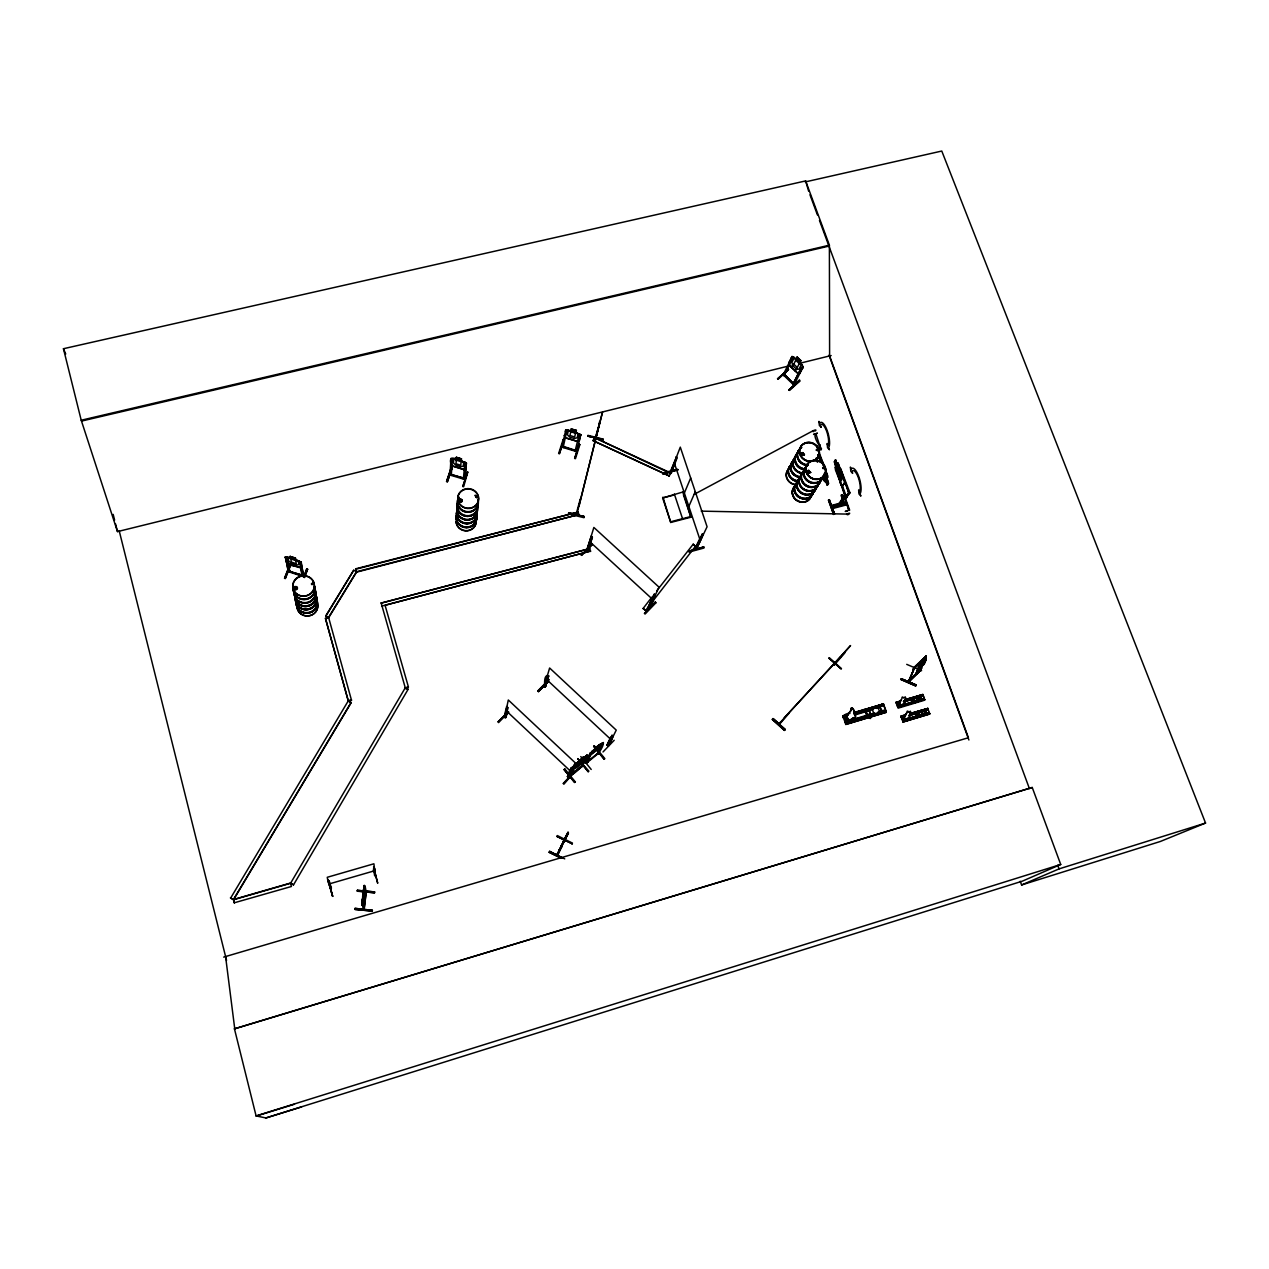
<?xml version="1.0" encoding="UTF-8"?>
<svg xmlns="http://www.w3.org/2000/svg" width="1269" height="1269" viewBox="0 0 1269 1269"><rect width="100%" height="100%" fill="white"/><g stroke="black" fill="none" stroke-linecap="round" stroke-linejoin="round"><path stroke-width="1.5" d="M331.447 888.094L330.638 888.173M597.588 753.167C596.652 757.117 606.312 742.016 601.903 744.221L597.429 753.58M599.095 752.866L586.389 763.177L587.864 761.686M898.309 704.803L897.738 704.057L898.722 704.374M904.178 717.588L903.702 718.191M587.579 762.209L591.465 752.485L586.437 763.034M903.956 717.715L902.624 718.54L904.21 718.286M582.059 766.555L585.564 756.99C590.846 755.912 577.776 770.172 583.28 765.27M570.035 775.153L571.193 774.233M576.491 513.057L576.983 514.405L576.649 512.771M688.781 551.365L703.835 547.034L690.669 550.936M364.362 891.742L364.076 886.999L362.871 905.051L364.568 891.647M919.073 714.479L918.661 713.368M363.156 895.105L363.584 890.79L362.426 904.892M363.426 896.136L363.584 896.311M364.457 890.283L364.552 887.618M911.792 700.361L912.617 699.156M914.108 700.615L913.696 699.489M364.647 890.299L364.758 887.634M648.491 606.931L649.554 607.899L648.491 606.931C655.216 587.595 658.627 592.924 649.379 607.851L659.008 587.15L593.86 527.444L586.833 550.46L588.007 551.317M648.681 606.55L650.029 607.423M362.966 893.598L363.029 893.788M363.235 894.708C365.218 885.001 361.633 912.617 363.061 897.706C361.443 899.388 363.14 909.952 362.157 904.147M608.628 745.157L606.883 745.046L608.263 746.204L616.242 730.119L549.62 668.002L544.417 685.783L545.496 686.783L548.716 675.901C542.101 673.141 545.813 691.922 544.496 685.768M925.973 657.168L925.926 655.978L925.275 658.325L925.751 657.025L913.172 669.096M847.422 717.857L847.518 718.825L846.693 718.032M587.373 549.239L588.546 550.365L586.849 549.636M568.845 777.453L567.624 776.311M544.449 685.641L545.543 686.212M372.388 910.27L372.293 911.094L354.987 909.429L355.082 908.35L372.388 910.349L355.066 908.398M447.418 481.776L452.224 467.531L447.418 481.776L446.561 481.522L451.383 467.246L452.224 467.531M545.622 686.386L544.02 685.672M363.965 895.026L363.933 890.108L363.553 892.726L363.426 891.742M450.035 474.59L450.987 458.379L456.364 459.378M451.32 474.749L449.94 473.845M822.613 467.769C825.516 465.707 823.153 470.973 822.804 467.547M839.888 505.474L845.836 496.893M844.186 495.893L838.079 504.872C840.919 509.979 851.134 481.649 838.841 506.077M451.605 474.923L450.162 473.86M504.221 717.334C508.821 693.493 507.505 716.16 505.776 717.334C504.094 715.875 504.951 716.065 505.903 717.461C502.921 715.922 504.745 718.571 505.681 717.461M504.19 716.842L505.871 717.239M816.221 450.083L817.902 449.876M817.379 450.892L816.966 449.575M802.5 452.843L802.976 454.54M803.721 453.842L802.754 455.317M807.243 471.418L807.147 472.227M807.655 471.846L807.75 471.386M809.225 471.211C810.526 474.273 805.561 471.497 808.639 470.625M363.378 892.71L363.172 891.536M801.31 453.905L802.294 452.684M816.808 445.927L816.966 447.798M456.491 457.427L456.317 459.537L453.683 459.394L453.461 463.011L455.92 465.326L460.695 466.802L463.375 466.056L463.661 462.471L461.123 461.028L461.504 458.902L456.332 457.316L456.19 459.267M792.966 384.348L793.093 383.476M794.013 385.253L794.711 384.237L793.585 383.254M792.142 356.557L783.179 374.863L784.67 375.45L784.052 373.863L794.362 384.713L793.22 383.793M898.42 704.565L899.277 703.597M362.76 898.103C360.475 921.817 365.694 873.675 363.41 891.219L363.267 890.441M899.388 703.74L899.547 704.327M467.753 472.258L463.613 486.757L462.899 486.249M450.035 475.066L464.914 479.555L466.278 463.106C461.726 461.519 447.862 452.557 450.844 463.597L452.272 465.913L464.01 469.53L465.866 468.213M461.186 460.869L466.453 463.122L464.851 479.603M362.95 898.135L362.664 901.276L363.806 888.586L362.918 898.293L363.235 891.71M576.031 514.564L580.298 498.939M362.744 896.644L362.934 902.656L363.362 900.371M354.987 909.397L372.293 911.047M374.625 891.933L357.35 890.33L374.625 891.917L374.514 892.884L357.271 890.965M475.209 495.132A10.549 9.882 7.2 0 1 476.906 497.178L476.287 495.814M477.43 496.861L477.128 496.02L476.351 496.782M832.385 508.599L846.883 504.776M362.236 900.578L364.187 885.492L364.726 887.824M362.49 900.578L363.457 891.488L363.045 898.325M363.331 908.89C366.313 909.175 359.904 891.933 364.124 909.08L366.154 891.853M364.489 885.889L365.916 893.773M362.807 903.655L364.663 890.172L362.617 904.908M364.155 909.286L366.218 892.313L365.091 885.952M357.366 890.267L357.255 891.219L374.529 892.726M461.805 500.462L461.139 499.843M848.469 492.023C850.341 495.402 848.342 490.627 849.12 491.928M374.45 874.88C376.052 875.182 372.467 872.39 373.657 868.266L374.593 868.63L375.402 875.087M846.804 503.777L832.083 507.854L846.693 504.19M330.352 887.808C331.843 888.966 328.005 884.62 327.259 877.291L373.895 863.792L375.259 874.753M331.288 887.888L330.575 888.173M845.788 718.27C845.535 719.999 848.073 717.873 845.122 718.777M846.36 718.127L846.217 719.222M845.091 718.619L845.788 718.857M920.771 670.159L908.366 681.85L914.648 667.494L913.045 669.096M908.826 681.31L909.302 680.025M311.524 583.613L311.873 584.644L313.094 584.216M312 583.994L312.602 584.248M296.28 588.99L296.581 587.182M696.173 548.827C694.175 545.908 697.062 550.048 696.284 547.129M364.013 888.681L364.076 886.999M364.393 885.508L363.426 891.012M898.262 704.723L898.944 704.311M906.034 700.377L905.416 697.617M902.814 718.698L903.068 717.873M498.558 722.632L508.758 712.036L497.892 722.013L508.108 711.639M559.423 453.445L564.007 439.439L559.47 453.763L558.63 453.509L563.166 439.486M565.752 430.08L561.897 447.243C561.897 443.151 564.388 449.686 563.309 446.212M504.872 716.382L508.298 699.98L575.206 762.78L568.718 777.77L568.036 775.756M505.697 717.699L507.981 707.483M576.205 430.445L575.682 432.602L578.061 434.046L577.189 437.742L574.302 438.535L569.591 437.091L567.417 434.728L568.242 431.016L570.939 431.127L571.431 428.97M847.184 718.92L847.311 717.683M603.124 439.74L587.817 435.965M576.38 430.429L571.224 429.017L576.38 430.429L575.92 432.428M575.063 451.145L578.981 435.426L580.536 435.362L579.14 434.934M584.248 516.578L568.702 512.787L584.248 516.578L583.962 517.689L568.433 513.897L568.702 512.787M603.076 439.915L603.267 439.137L587.975 435.346L587.785 436.139L603.187 439.518L587.785 436.139M579.854 444.642L575.46 458.696L574.683 458.109M575.698 450.114L576.745 451.653M579.346 440.089L580.615 434.839M576.872 450.558L576.523 451.653L580.837 434.696L575.729 432.443M595.32 437.393L595.32 439.677L599.856 422.26L594.796 439.55M576.887 514.516L577.189 512.914M595.288 437.535L595.462 439.106M599.317 422.117L599.555 423.56M579.013 506.172L598.191 428.605M835.145 664.084L834.954 663.195L834.066 665.257L844.821 652.964M557.63 853.339L557.44 855.195L564.895 840.015M562.833 842.568L563.547 841.03L562.786 842.664M563.801 841.141L563.626 841.268M564.245 841.712L564.753 840.284M567.751 776.089L569.099 776.676M593.02 440.629L669.255 475.938L593.02 440.629L594.4 437.583L670.651 472.909L669.255 475.938M594.4 437.583L670.667 473.543L670.968 471.465M595.716 438.297L602.505 412.171L576.665 515.04L576.951 514.246M577.141 513.771L576.618 512.93M577.998 512.121L355.653 568.813L356.526 572.16L328.639 617.749L325.483 618.574L348.325 701.17L351.18 702.709L233.575 899.721L234.4 902.973L233.448 899.531L351.132 702.391L348.293 700.837L325.419 618.193L328.576 617.368L356.494 571.748L579.013 514.5L356.526 572.16L355.653 568.813M820.202 445.657C820.234 448.068 812.303 435.14 815.872 433.776L821.027 449.67L819.33 446.26L820.25 445.26L819.33 446.26M537.834 691.018L549.096 679.518L537.802 691.018L538.468 691.637L548.494 681.136M921.595 670.682L906.716 664.353M362.696 906.32L362.886 904.892M588.261 550.825L592.369 537.104L591.291 536.121L586.706 550.127L592.29 544.496L591.64 543.909L581.472 555.061M544.036 685.894L545.115 687.179L548.716 675.901M784.639 375.529L784.813 374.593M587.848 550.667L592.369 537.104M589.609 548.62L381.112 603.108L587.69 549.128M581.376 555.251L592.29 544.496M385.776 605.059L590.64 551.063L381.953 606.059M916.757 713.939L917.582 713.019M918.978 714.764L918.867 713.606M580.837 434.696L567.306 429.937L570.987 430.984M579.505 440.153L577.221 441.469L579.394 439.946M574.619 458.426L579.108 444.102L579.87 444.673M574.762 458.426L579.251 444.436M563.309 447.513L563.579 446.466L575.317 450.257M565.53 430.159L567.417 429.874M564.419 435.33L565.498 437.916L577.363 441.406L565.562 437.773L564.419 435.33L565.641 437.9M576.586 451.605L561.644 447.085L562.246 445.974M557.678 855.116L558.376 853.64M845.154 496.972L845.63 496.322M464.692 461.884L466.453 463.122M465.977 468.435L463.946 469.689L452.145 465.945M463.693 478.778L463.645 477.985L465.279 478.572M462.773 486.503L467.563 471.925M467.674 471.989L462.884 486.455M451.447 467.246L446.577 481.49M456.332 457.316L461.504 458.902M451.653 474.368L451.288 475.367L452.24 459.965L451.003 459.013M450.622 463.708L452.208 466.072M363.568 907.7L365.456 891.837M845.313 495.433L845.725 498.368L849.976 492.864L848.834 491.563M842.378 498.828L842.917 498.527M808.718 473.321L810.066 472.131M801.009 453.144L801.58 455.159L803.705 454.191M801.516 453.255L801.818 454.714L803.34 454.223M803.103 454.365L803.261 453.477M803.261 454.35L803.388 453.445M926.291 658.912L924.498 663.687C920.263 669.096 929.971 654.661 924.546 660.435L924.958 658.516L920.199 664.544L918.804 670.238L924.34 663.497M677.805 469.958L662.957 473.845L677.916 469.641M908.414 681.691L914.648 667.494M914.172 668.033L908.969 682.056L920.913 669.889L909.413 680.628M920.057 662.481L916.059 673.617L922.04 659.674M921.865 668.144L920.596 670.095L925.878 656.993M924.99 660.53L923.911 663.386L925.466 660.07M915.695 685.958L916.234 684.943L901.228 678.741L916.17 685.07L901.228 678.741L900.927 679.534L915.71 685.942L900.99 679.438M670.381 471.56C673.078 474.511 667.938 470.625 671.333 473.02M670.08 472.306L676.583 456.729L677.043 458.046L671.19 473.416M670.413 473.289L676.52 458.188L676.06 456.872M670.873 473.004L670.143 472.274M303.624 577.221L306.812 568.75L303.83 577.268M304.401 577.458L307.606 569.242L304.481 577.522M662.64 497.971L683.087 491.944L690.907 517.213L670.746 522.463L662.64 497.971L673.601 495.132M291.204 563.801L285.382 578.585L284.526 578.299L290.331 563.499M289.681 571.478L288.38 570.384M290.046 571.018C289.633 573.556 290.823 569.543 288.523 570.463M295.471 558.106L290.109 556.504L295.471 558.106L295.725 559.978L298.31 561.421L298.913 564.578L296.549 565.054L291.68 563.436L288.793 561.215L288.126 558.027L290.649 558.344L290.189 556.345M295.629 559.819C309.049 564.388 276.642 553.585 290.712 558.17M299.135 560.977L301.102 562.341L299.072 561.152M286.286 561.644L288.301 563.69C289.808 566.815 305.306 566.688 300.467 567.925L288.237 563.848L286.286 561.644L285.319 557.091L286.937 556.869M288.237 563.848L289.935 572.018L288.206 571.526L285.573 556.996M290.522 558.059L290.109 556.504M284.589 578.283L290.395 563.499M285.224 578.299L291.109 563.515M808.623 191.096L805.641 180.912L63.45 348.721L81.216 420.229L117.462 531.521L119.27 531.077L226.548 960.395M564.8 768.951L575.333 781.926M564.816 768.919L564.102 769.617L574.619 782.497L575.396 781.767M682.738 492.784L683.087 491.944M670.746 522.463L662.957 497.131M684.356 493.022L690.685 477.985M477.35 497.067L476.954 495.909M574.683 771.679L563.928 784.163L563.246 783.528L574.667 771.441L575.238 772.234M563.404 783.449L574.635 771.425M459.679 499.923L459.79 501.128M459.695 500.906L459.79 499.986M567.354 776.501L567.909 776.073M567.544 776.802C571.573 762.146 575.587 767.158 568.512 777.659M567.877 776.216L571.669 767.333M573.842 768.491L572.605 768.522L573.826 765.461L572.509 768.427L573.731 768.602C583.074 767.65 594.066 739.732 581.916 766.65M570.574 775.549L575.063 765.302L574.238 766.698M571.97 772.44L575.063 765.302M643.097 608.501L645.62 610.373L643.097 608.501L651.79 597.207M582.059 766.317C563.864 783.576 573.001 769.902 579.045 760.48M688.845 506.426L695.285 491.658M579.156 760.623L578.521 761.844L583.248 757.117L582.741 758.275M579.679 760.099L582.281 758.037M655.883 602.838L645.16 613.974L644.493 613.371L655.343 602.014L655.883 602.87M648.554 606.376L654.392 594.035M582.408 758.799L577.443 764.112L578.315 761.955L575.507 763.827M583.09 757.276L582.582 758.418L584.565 757.101L583.613 759.227L575.301 765.81M582.693 758.561L583.248 757.117M312.618 583.01L311.444 584.105M585.342 758.434L586.722 755.388M592.179 751.169L588.895 755.737L590.085 755.737M589.006 755.88L590.45 752.549M602.014 743.269L603.378 742.666L598.571 752.676L586.072 762.59L590.561 752.691M593.829 746.235L604.139 759.179L593.654 746.41L594.352 745.839M591.465 752.485L587.499 761.241M599.111 745.775L599.714 744.284L594.939 748.996L595.621 747.742M593.733 751.296L594.78 749.17M594.939 748.996L595.494 747.6M223.677 957.112L968.406 737.733L829.609 355.923L829.387 245.171L805.641 180.912M596.129 747.235L598.73 745.204M693.207 544.179L695.491 546.431L693.207 544.179L656.66 590.957M598.809 746.013L593.765 751.343M564.737 858.875L549.588 851.325L562.913 858.336M556.932 836.414L572.145 843.742L556.932 836.414L557.345 835.573L572.446 843.108L572.049 843.901M588.197 771.711L577.792 758.656L588.197 771.711L588.895 771.14L577.807 758.751M696.126 548.684L695.935 549.318C704.644 534.312 705.405 525.62 695.333 548.049L696.411 549.033L707.087 526.762L680.295 447.132L670.698 471.973L671.158 473.099M702.503 534.027L696.395 547.336M601.617 745.791L603.235 742.492L597.794 754.024L599.19 752.898M559.962 848.85L559.312 849.77L559.883 849.009M563.785 840.697L568.147 832.274L563.547 841.03M696.744 548.351L696.507 548.827M787.938 369.2L778.151 378.892M783.354 374.069L783.179 375.005M789.144 362.236L792.03 356.415L796.186 359.365M549.128 852.276L560.946 858.066L549.112 852.292L549.588 851.325M784.099 375.751L792.411 358.762L791.396 357.795L792.776 358.429M561.866 844.551L560.993 846.36L561.834 844.678M778.008 379.257L788.477 369.787L787.859 369.2M567.973 832.178L567.354 833.463M603.013 751.962L614.196 740.271M688.845 551.032L703.819 546.939L703.946 548.034L688.988 552.094M799.803 362.712L800.866 360.57L797.154 357.033L796.091 359.175M791.919 367.931L797.233 357.223M564.562 839.158L566.291 836.065M565.673 837.223L566.64 834.891M557.424 853.688L561.723 846.709L560.501 847.835M560.771 847.311L556.837 855.1L568.433 833.019L563.166 841.981M608.438 745.871C615.037 735.909 613.657 729.389 607.105 744.84M607.296 744.554L608.517 745.68L607.423 744.665L612.134 735.1M563.246 841.839L560.692 847.454L561.564 845.265M563.325 841.601L564.102 841.775M795.33 371.198L800.866 360.57M565.451 837.239L566.878 834.764L565.625 837.318M789.096 389.884L799.993 380.827L789.572 390.44L789.144 389.504M801.358 367.375L802.738 368.01L801.358 367.375L792.919 384.396L799.2 372.071M562.23 843.837L563.706 840.919M559.312 849.77L560.597 847.216M802.991 366.9L800.041 372.61L797.915 373.356L800.279 372.642M563.944 841.95L568.433 833.019M561.723 846.709L557.71 855.02M839.983 505.728L839.539 504.491M847.755 718.92L847.502 718.349M847.676 718.873L847.549 717.857M834.939 663.338L833.559 664.861L834.415 664.861M834.701 663.624L833.987 664.115M779.927 722.822L780.261 723.393M233.448 899.531L290.474 883.065L293.504 884.874L408.158 689.226L405.334 687.687L290.569 883.272L233.575 899.721L230.498 897.913L233.575 899.721M818.108 449.702L817.617 447.973M820.615 449.765L821.551 448.782M230.625 898.103L348.293 700.837L351.465 699.98L348.293 700.837M818.933 461.313L820.853 458.347L818.997 461.456M905.939 700.536L905.416 697.268M325.768 615.846L328.639 617.749L325.768 615.846L353.702 570.241L356.494 571.748M325.832 616.242L353.702 570.241M838.174 463.407L837.366 464.708L835.494 459.838L834.336 461.694L836.097 468.975L841.173 480.602L842.283 478.905L841.506 474.209L835.51 460.044M835.652 459.79L834.431 461.789L836.271 466.453L835.494 467.674M834.907 462.265L835.605 461.139L835.462 463.835M910.952 714.621L910.428 711.703M824.787 481.522L827.626 477.414L827.436 475.098L820.694 458.379M842.204 486.535L844.995 482.268L842.045 486.566L835.446 469.895L835.272 467.595L838.143 463.217L848.977 493.435L840.839 469.276L849.976 492.864M801.548 447.576A10.2 9.327 28 0 0 797.678 458.268A10.2 9.327 28 0 0 807.845 465.358A10.231 9.375 28.8 0 0 807.941 481.252A10.231 9.375 28.8 0 0 823.327 476.161L827.277 485.186L828.483 483.235L825.389 472.528M827.277 485.186L828.578 483.33L826.801 478.508M837.651 474.273L846.233 498.225M841.347 469.149L840.506 469.784M829.085 499.954L834.542 513.929L833.543 514.437L828.498 500.113L833.622 514.373M842.013 494.64L842.743 499.034L841.046 495.576C842.917 491.23 844.25 504.792 841.601 494.736M843.933 495.64L845.455 494.609L846.74 497.654L842.061 485.012M840.284 502.73L844.266 496.782M840.681 502.952L844.551 496.893M846.724 495.354L849.12 492.388L847.454 495.116M846.137 496.813L844.504 497.242M557.805 854.862L556.964 854.846M846.026 502.445L831.512 506.093M823.787 468.277L823.74 468.166M817.839 450.4L816.332 450.019M809.463 472.512L809.511 471.196M809.939 472.465L808.321 473.258L807.29 472.131M801.215 452.874L801.104 454.508M846.375 716.319L850.849 710.481A5.52 1.618 72.7 0 1 852.657 708.705A5.52 1.618 72.7 0 1 855.274 715.97A5.52 1.618 72.7 0 1 853.45 717.731L848.2 721.395L846.375 716.319L851.166 710.386A5.52 1.618 72.7 0 1 852.974 708.61A5.52 1.618 72.7 0 1 855.592 715.875A5.52 1.618 72.7 0 1 853.767 717.635L848.517 721.3L846.693 716.224M645.62 610.373L695.698 546.019M477.144 497.131C475.478 498.844 475.716 494.387 476.161 496.845M460.108 501.509L461.472 501.35L461.456 499.716M815.872 433.824L815.031 434.077M586.072 762.51L587.833 761.781M583.566 760.543L585.596 758.481M816.586 446.387L817.157 447.703M572.541 768.459L584.01 760.004M773.075 718.571L785.225 729.612L773.043 718.603L772.313 719.412L784.464 730.452L785.225 729.612L772.98 718.666M589.038 755.61L601.76 745.68L599.904 748.06M829.085 658.167L841.188 668.937L829.006 658.262M908.874 712.052L908.667 712.115A3.648 1.174 72.3 0 0 906.923 712.718L903.544 716.573L904.781 719.951L908.683 717.508A3.648 1.174 72.3 0 0 909.921 715.51L911.316 714.13L910.222 711.417M788.906 713.4L779.277 724.504L779.182 723.616M780.197 723.504L780.245 722.458L778.912 723.806M833.559 664.861L850.579 645.54L778.754 724.091L779.816 722.933M772.313 719.396L784.543 730.373M564.102 769.601L574.698 782.418M580.758 756.578L591.211 769.458M835.303 663.893L833.812 664.575M841.474 668.62L829.434 657.802L828.879 658.389M784.068 718.016L840.49 657.009M607.026 744.713L607.423 744.665M607.597 744.332L608.137 746.093M567.624 776.549L568.004 775.898M570.4 775.597L583.217 765.397M587.833 761.908L587.039 761.717M648.507 606.503L650.061 606.899M644.493 613.371L655.375 602.045M644.668 613.498L655.407 602.394M538.468 691.637L548.351 681.501M581.456 555.394L584.089 552.761M587.198 549.858L587.88 551.206M847.105 714.907L847.978 714.859M845.265 720.871L846.36 719.809L845.519 717.477L844.44 718.555M853.672 712.607L883.319 704.041L886.174 712.337L845.788 724.488L842.997 716.144L843.647 715.51L845.646 723.044L867.282 716.382M853.863 712.861L883.462 703.914L886.222 711.481L845.677 723.901L882.066 712.258M868.805 708.403C876.705 737.162 856.401 692.668 867.584 717.08M926.084 656.041L913.712 667.668M872.438 707.309C872.136 719.047 884.826 715.573 876.514 706.087M922.151 659.896L926.005 656.216M918.835 664.433L913.585 668.7M585.802 756.086L574.159 765.572L569.892 775.248L582.519 765.048M924.72 660.499L926.18 659.119M853.926 713.004L883.462 703.914M908.683 680.501L920.39 669.667L920.422 671.206M849.231 493.054L845.646 498.289L835.43 467.547M882.145 712.718L879.385 705.136L882.145 712.718L886.222 711.481M799.549 362.696L802.198 364.996L793.569 356.763M789.255 365.409L797.979 373.514L789.255 365.409L789.27 362.125M896.501 702.931L899.784 701.947M788.969 389.837L799.613 380.002L789.144 389.948M898.04 703.486L896.993 704.279L898.04 703.486L898.611 705.025L897.564 705.818L897.231 704.216M906.145 700.472L904.908 701.456A3.648 1.158 72.5 0 1 903.687 703.486L899.848 706.024L898.611 702.677L901.926 698.711A3.648 1.158 72.5 0 1 903.671 698.077L905.035 697.03M575.476 450.828L576.903 451.177M777.469 378.685L788.557 369.39M784.163 375.751L784.94 374.926M562.008 446.672L563.452 447.021M898.055 707.182L898.151 708.15L924.8 700.123L922.975 694.54L905.083 700.06M915.679 696.792L917.646 701.725M594.955 748.773L591.608 753.025L597.334 749.138L600.967 744.332L595.383 747.679M920.184 695.444L922.135 700.361M922.975 694.54L903.449 701.186M902.989 717.413L901.942 718.191L902.989 717.413L903.56 718.952L902.497 719.729L902.18 718.127M908.667 712.115L910.428 711.354M924.831 699.552L897.849 707.388M905.717 720.269L904.527 717.382M918.233 711.37L920.199 716.319M923.34 709.831L925.307 714.78M927.813 708.578L929.765 713.987L903.052 721.998L929.749 713.971M288.396 570.923L302.244 575.222M815.285 430.968C818.426 428.208 809.273 431.952 813.873 431.523M604.139 759.179L604.853 758.624L594.352 745.839M587.119 756.498L585.564 756.99M590.656 753.865L591.83 752.929M603.457 743.729L601.903 744.221M573.731 768.602L583.613 760.48M592.147 751.185L602.093 743.174M809.003 472.782L809.511 471.608M801.088 452.859L802.928 452.636L803.8 453.905M461.488 501.223L460.663 501.604M476.287 496.163L476.145 497.258M828.451 500.145L829.418 499.637L834.352 514.215M294.931 587.309L296.597 587.293M846.915 514.088C846.994 516.483 853.149 511.09 846.915 514.088L701.234 511.137M779.959 722.648L779.467 724.298M576.665 451.082L561.993 446.514M838.27 504.491L839.332 504.38M464.993 478.397L450.273 474.352M844.234 495.56L844.567 495.909M1032.236 787.478L234.448 1028.842L1032.236 787.478L1060.725 864.475L1022.354 881.146L265.919 1117.957L256.1 1115.927L234.448 1028.842M585.596 756.023L586.865 755.261M585.723 756.165L586.992 755.404M302.371 575.127L303.846 575.476M302.022 575.682L303.751 576.174M303.608 576.634L301.181 562.167M603.378 742.666L599.777 744.935L589.609 755.721M694.191 494.355L812.921 430.826M571.145 773.947L571.684 774.566L570.162 774.836M917.233 713.21L918.185 713.004M1020.244 881.257L1021.593 884.969L1059.076 868.884L1205.55 823.058L941.772 151.043L805.228 181.927M1205.55 823.058L1160.342 841.474L1021.593 884.969M802.056 452.827L801.469 453.937M295.994 588.927L294.709 588.546M461.218 499.669C455.063 501.192 466.104 502.524 460.25 499.225A1.618 1.523 6.7 0 0 459.521 501.731A1.618 1.523 6.7 0 0 462.233 501.049A1.618 1.523 6.7 0 0 460.203 499.177M834.542 513.929L829.212 499.891M584.041 760.036L577.681 762.13M256.1 1115.927L1060.725 864.475M256.401 1115.99L294.471 1104.22M265.919 1117.957L301.594 1106.917M373.657 868.266L377.718 883.256L373.578 866.648M328.497 881.352L329.274 881.114L331.368 888.126L331.003 887.174M328.655 881.939L329.274 881.114M374.593 868.63L374.815 875.705L375.307 874.642M374.752 875.372L375.418 875.324M332.684 896.39L328.195 879.814L332.637 896.263M847.169 511.28L845.233 511.407L849.024 510.122M906.923 712.718L903.75 716.509L904.987 719.888M900.927 716.239L906.256 714.621L900.927 716.271L903.084 722.061M909.81 713.543L927.845 708.467L910.095 714.32M909.841 713.686L927.798 708.514M904.734 715.462L900.942 716.319M910.032 713.939L927.956 708.388M904.765 715.954L901.18 716.969L904.718 715.827M910.047 714.225L927.861 708.943M901.529 717.937L904.829 716.144M910.206 714.653L928.21 709.879M901.466 717.508L905.019 716.43M908.62 715.462L927.972 709.244M903.56 718.952L902.751 717.477M905.987 719.237L927.338 712.75L906.034 719.349M929.701 713.59L903.005 721.664L929.368 712.512L902.608 720.586M902.671 720.966L929.384 712.988M929.511 713.321L903.052 721.569L901.688 716.097L901.212 717.033M842.664 715.906C841.997 717.588 846.074 712.369 849.944 713.511M842.902 716.224L848.374 714.51L842.917 716.303M843.013 716.874L847.454 715.367M854.021 713.575L883.224 704.057M854.196 714.082L883.494 705.12L883.859 706.167M847.169 716.541L843.457 717.794M854.449 714.479L883.859 705.516M845.519 717.477L846.36 719.809M897.849 707.356L895.993 702.376L901.307 700.742M854.545 715.05L865.585 711.766M869.217 710.64L872.913 709.561M876.562 708.435L880.258 707.372M896.025 702.471L899.578 701.408M899.784 701.567L895.993 702.344M905.098 700.345L922.896 695.111M896.58 703.994L899.832 702.058M896.39 703.454L899.895 702.28M903.48 701.313L923.229 696.047M903.671 701.583L923.197 695.713M898.611 705.025L897.802 703.549M846.724 721.458L866.854 715.193M870.582 714.288L874.182 712.988M877.926 712.083L883.367 710.228M901.053 705.342L922.357 698.902M844.884 722.013L885.556 710.688M897.532 706.516L924.435 699.156M870.931 715.256L874.627 714.177M878.275 713.051L881.971 711.972M922.658 699.695L897.516 706.468L924.371 699.029M845.646 723.044L850.5 721.887L849.849 722.521L848.755 719.475M234.273 902.798L291.41 886.492L290.474 883.065L293.504 884.874M329.274 883.906L374.767 870.708M671.079 521.67L691.272 516.404M408.158 689.226C400.243 688.321 413.615 685.593 405.334 688.02L381.081 602.712M816.792 447.354L816.792 445.831M816.95 449.702L818.204 449.543M831.29 505.506L845.788 501.683M846.011 502.27L831.687 505.903M845.059 495.211L843.964 495.83M677.567 469.197L662.688 473.051L662.957 473.845M662.926 473.654L677.789 469.784M827.626 477.414L827.436 475.098M838.143 463.217L844.837 482.315L842.029 486.376L839.967 482.506M822.915 462.392L827.277 475.129M355.701 569.242L576.078 512.613M791.11 365.409L117.478 531.616L115.558 523.907M798.82 363.521L831.163 355.542M81.216 420.229L829.387 245.171M81.581 421.07L828.943 246.107M847.026 510.915L847.549 510.598M918.407 715.256L916.9 714.479M912.538 699.219L913.775 699.425M849.024 510.297L843.98 496.036M808.099 470.418L809.273 470.593M565.704 430.239L567.37 430.032M285.319 557.091L287.032 556.948M285.509 557.17L286.968 557.107M374.72 875.61L374.482 874.738M363.917 887.047L364.425 889.283M362.712 896.818L362.791 895.898M312.333 583.185L313.269 583.645M460.679 501.525L459.87 501.223M303.656 575.476L289.871 571.669M303.513 576.158L288.396 571.145M802.436 454.73L801.834 454.683A9.962 9.121 28 0 1 804.356 454.952A9.93 9.105 28 0 0 801.818 454.619M808.543 470.402L809.543 471.259M568.623 513.073L584.216 516.705M464.946 463.312L466.357 463.74L464.771 463.819L463.375 479.079M451.637 474.527L463.566 478.191M566.783 431.127L565.228 431.19L566.624 431.619L563.15 447.465L563.388 446.355M563.087 439.502L563.928 439.756M287.159 557.884L285.509 557.932L286.953 558.408L289.586 571.986M299.944 562.151L301.387 562.627L299.738 562.675L302.403 576.253M307.685 569.305L306.765 568.734M915.98 673.395L916.694 673.839M912.839 701.392L911.872 700.298M460.948 499.431L461.615 500.414M312.682 583.566L312.126 584.248M808.369 473.099L807.465 472.465M796.06 359.476L793.871 358.413L791.935 362.395L792.935 365.837L796.361 369.105L799.042 369.184L801.025 365.234L799.518 362.76M607.454 744.538L608.787 745.236M590.91 536.501L591.988 537.485M654.011 594.415L655.105 595.415M589.657 541.577L653.281 599.999M547.209 675.282L548.319 676.314M611.737 735.528L612.864 736.559M506.458 706.865L507.584 707.896M571.272 767.745L572.398 768.792M567.481 776.628L568.591 777.643M546.336 679.216L611.372 739.938M505.966 710.529L571.272 771.901M797.027 357.128L800.739 360.682M795.711 360.19L799.169 363.473M793.775 364.155L797.202 367.423M784.861 375.085L793.379 383.317M783.179 374.799L793.902 385.142L803.118 366.979L802.198 364.996M365.313 893.693L364.251 887.221M286.524 561.533L288.428 563.674M845.503 495.322L845.535 495.957M807.988 472.496L807.766 471.656M823.882 480.491L824.977 481.665L822.598 476.906L824.041 480.443M886.174 712.337L845.741 724.393M459.949 501.318L459.664 500.462M575.729 764.065L574.016 765.667M599.856 747.838L589.815 755.689M824.882 473.258L826.722 476.256L824.216 473.48L824.898 479.301L824.136 475.796M922.833 694.73L904.86 699.711L922.658 694.476L924.514 699.425M843.187 717.382L843.488 718.206M820.71 458.585L822.724 462.519M801.342 453.969L801.945 454.492A9.914 9.089 28 0 1 804.498 454.699M63.45 348.721L65.734 353.988M809.971 194.76L817.426 214.937M819.457 220.441L1029.429 788.636M1057.727 865.252L1059.076 868.884M899.737 703.534L900.816 706.849L899.594 703.486M819.853 445.371L821.138 448.893M819.742 446.149L821.027 449.67M819.409 453.128L824.707 467.595M818.902 453.255L823.533 465.913M819.251 455.587L821.9 462.82M818.759 454.746L820.742 460.028M818.283 454.667L820.202 459.933M818.204 454.667L820.726 461.9M818.013 454.984L820.583 461.995M816.395 458.236L817.712 461.821M815.888 458.363L817.204 461.964M898.817 702.614L900.038 705.961M829.038 355.177L968.897 739.986M838.809 475.954L840.76 481.379M845.154 497.67L849.675 510.17L848.866 510.376L844.028 495.481M824.818 473.448L826.071 476.97L825.009 478.683L823.755 475.161M825.738 480.205L827.436 485.155M701.963 534.17L702.423 535.502M695.444 547.843L695.888 549.16M674.251 462.788L700.345 540.8M683.372 494.656L690.907 517.213M674.331 494.006L682.484 518.513M578.109 511.677L578.886 514.944M589.736 548.208L590.513 551.492M332.589 896.295L327.767 879.925M408.475 687.163L385.062 605.25M328.576 617.368L351.513 700.298M843.457 477.065L844.757 482.204M113.179 514.389L114.607 520.1M285.382 556.917L288.46 571.7L303.703 576.729L301.007 562.135M362.062 902.719L362.728 906.129M295.296 558.106L295.566 559.978M362.268 902.735L363.489 909.096M362.537 901.593L363.68 907.525M362.601 895.882L363.251 899.784M300.674 565.99L302.101 576.078M363.6 892.979L363.854 894.423M364.187 885.492L364.536 887.808M225.581 956.54L234.781 1029.064M823.454 475.938A10.231 9.375 28.8 0 1 808.067 481.046A10.231 9.375 28.8 0 1 807.988 465.152A10.2 9.327 28 0 1 797.804 458.046A10.2 9.327 28 0 1 801.675 447.338M823.042 476.367A10.073 9.232 28.8 0 1 809.003 482.093A10.073 9.232 28.8 0 1 805.863 467.214M823.47 475.669A10.089 9.248 28.8 0 1 809.416 481.395A10.089 9.248 28.8 0 1 806.275 466.5M819.663 482.791A10.025 9.184 28.9 0 1 805.403 485.535A10.025 9.184 28.9 0 1 803.404 471.433M820.757 480.317A10.168 9.327 28.9 0 1 806.608 486.09A10.168 9.327 28.9 0 1 803.436 471.1M820.884 480.094A10.168 9.327 28.9 0 1 806.735 485.884A10.168 9.327 28.9 0 1 803.563 470.878M820.9 479.825A10.025 9.2 28.9 0 1 806.941 485.519A10.025 9.2 28.9 0 1 803.816 470.72M818.267 484.139A9.978 9.169 28.9 0 1 804.356 489.818A9.978 9.169 28.9 0 1 801.247 475.082M807.956 472.354A9.978 9.169 28.9 0 1 810.51 472.687M818.108 484.33A9.946 9.121 28.9 0 1 805.434 490.532A9.946 9.121 28.9 0 1 799.756 477.239M801.167 475.304A9.946 9.121 28.9 0 1 803.071 473.829M811.414 495.18A9.771 8.994 29 0 1 797.789 500.763A9.771 8.994 29 0 1 794.759 486.313M813.762 491.42A9.851 9.057 29 0 1 798.915 496.369A9.851 9.057 29 0 1 798.851 481.014M813.746 491.69A9.993 9.184 29 0 1 798.709 496.702A9.993 9.184 29 0 1 798.645 481.125M815.824 488.073A9.898 9.105 28.9 0 1 802.008 493.72A9.898 9.105 28.9 0 1 798.947 479.079M816.237 487.407A9.914 9.105 28.9 0 1 802.42 493.054A9.914 9.105 28.9 0 1 799.343 478.397M813.619 491.896A9.978 9.184 29 0 1 799.708 497.591A9.978 9.184 29 0 1 796.599 482.823M816.094 487.883A10.041 9.232 28.9 0 1 802.103 493.593A10.041 9.232 28.9 0 1 798.978 478.762M816.221 487.661A10.041 9.232 28.9 0 1 802.214 493.387A10.041 9.232 28.9 0 1 799.105 478.54M800.787 472.607A9.914 9.089 28 0 1 793.426 466.024A9.914 9.089 28 0 1 795.298 457.062M816.966 458.315A10.2 9.327 28 0 1 816.141 460.615M805.117 465.152A10.057 9.2 28 0 1 797.329 457.284A10.057 9.2 28 0 1 801.485 447.941M816.681 458.537A10.057 9.2 28 0 1 815.872 460.79M817.093 458.093A10.2 9.327 28 0 1 816.268 460.393M808.115 464.755A10.057 9.2 28 0 1 798.566 458.934A10.057 9.2 28 0 1 799.962 448.687M817.109 457.808A10.057 9.2 28 0 1 816.3 460.076M802.674 469.371A9.993 9.137 28 0 1 795.266 462.741A9.993 9.137 28 0 1 797.138 453.731M802.785 469.26A10.136 9.28 28 0 1 795.266 462.535A10.136 9.28 28 0 1 797.186 453.382M805.514 469.371A10.136 9.28 28 0 1 795.901 463.486A10.136 9.28 28 0 1 797.297 453.16M802.976 473.559A9.914 9.073 28 0 1 793.569 467.801A9.914 9.073 28 0 1 794.949 457.697M796.535 484.568A9.755 8.946 28.1 0 1 787.288 478.905A9.755 8.946 28.1 0 1 788.652 468.959M796.409 484.837A9.787 8.978 28.1 0 1 786.637 478.016A9.787 8.978 28.1 0 1 790.381 467.706M798.455 476.716A10.025 9.184 28 0 1 790.682 468.864A10.025 9.184 28 0 1 794.838 459.537M798.613 476.367A9.882 9.057 28 0 1 790.952 468.61A9.882 9.057 28 0 1 795.06 459.394M790.444 465.723A9.819 9.01 28.1 0 0 788.572 474.606A9.819 9.01 28.1 0 0 795.853 481.125A9.962 9.137 28.1 0 1 788.588 474.4A9.962 9.137 28.1 0 1 790.476 465.39M798.645 481.125A9.962 9.137 28.1 0 1 789.207 475.352A9.962 9.137 28.1 0 1 790.587 465.184M798.772 480.761A9.819 9.01 28.1 0 1 789.461 475.066A9.819 9.01 28.1 0 1 790.825 465.025M798.328 476.938A10.009 9.184 28 0 1 790.904 470.276A10.009 9.184 28 0 1 792.808 461.234M477.969 506.236A10.485 9.835 7.1 0 1 466.31 516.007A10.485 9.835 7.1 0 1 457.348 503.698M458.363 501.318A10.485 9.835 7.1 0 1 459.997 499.288M477.858 505.998A10.342 9.708 7.1 0 1 466.342 515.642A10.342 9.708 7.1 0 1 457.506 503.492M458.506 501.144A10.342 9.708 7.1 0 1 460.108 499.145M477.43 509.852A10.263 9.629 7 0 1 465.993 519.433A10.263 9.629 7 0 1 457.237 507.362M477.826 500.049A10.406 9.755 7.2 0 1 469.356 512.264A10.406 9.755 7.2 0 1 457.443 502.572M457.76 500.049A10.406 9.755 7.2 0 1 458.759 497.702M475.066 495.687A10.406 9.755 7.2 0 1 476.747 497.702M478.016 499.558A10.549 9.882 7.2 0 1 466.675 511.962A10.549 9.882 7.2 0 1 458.68 497.178M477.89 499.351A10.406 9.755 7.2 0 1 466.706 511.581A10.406 9.755 7.2 0 1 458.823 497.004M477.033 507.568A10.279 9.644 7 0 1 467.325 519.751A10.279 9.644 7 0 1 457.205 507.584M476.573 518.101A10.152 9.533 6.9 0 1 466.595 527.682A10.152 9.533 6.9 0 1 456.285 518.133M456.602 515.658A10.152 9.533 6.9 0 1 457.57 513.358M476.732 517.879A10.295 9.676 6.9 0 1 463.946 527.254A10.295 9.676 6.9 0 1 457.474 513.057M476.747 517.673A10.295 9.676 6.9 0 1 463.962 527.063A10.295 9.676 6.9 0 1 457.49 512.85M476.636 517.451A10.152 9.549 6.9 0 1 464.01 526.698A10.152 9.549 6.9 0 1 457.633 512.692M475.827 518.704A10.073 9.47 6.8 0 1 467.627 530.601A10.073 9.47 6.8 0 1 456.079 521.194M476.668 510.995A10.215 9.597 7 0 1 467.008 523.114A10.215 9.597 7 0 1 456.951 511.01M476.589 511.661A10.215 9.597 6.9 0 1 466.944 523.764A10.215 9.597 6.9 0 1 456.888 511.677M476.747 511.391A10.358 9.724 7 0 1 466.976 523.669A10.358 9.724 7 0 1 456.777 511.407M476.779 511.185A10.358 9.724 7 0 1 466.992 523.478A10.358 9.724 7 0 1 456.792 511.201M476.97 507.965A10.247 9.629 7 0 1 467.278 520.1A10.247 9.629 7 0 1 457.189 507.965M477.033 507.743A10.295 9.66 7 0 1 467.309 519.925A10.295 9.66 7 0 1 457.173 507.743M475.827 518.91A10.089 9.502 6.8 0 1 467.611 530.823A10.089 9.502 6.8 0 1 456.047 521.4M314.157 587.452A10.723 10.089 -7.5 0 1 307.51 602.315A10.723 10.089 -7.5 0 1 294.138 592.623M294.535 590.006A10.723 10.089 -7.5 0 1 295.629 587.563M314.268 588.07A10.707 10.073 -7.5 0 1 307.621 602.918A10.707 10.073 -7.5 0 1 294.265 593.226M315.759 593.321A10.628 10.009 -7.6 0 1 306.765 605.916A10.628 10.009 -7.6 0 1 294.868 596.033A10.612 9.993 -7.6 0 0 306.765 605.9A10.612 9.993 -7.6 0 0 315.743 593.321M314.585 586.215A10.786 10.152 -7.4 0 1 304.052 599.079A10.786 10.152 -7.4 0 1 293.773 586.326M314.807 586.579A10.929 10.279 -7.4 0 1 304.116 599.618A10.929 10.279 -7.4 0 1 293.71 586.706M314.775 586.389A10.929 10.295 -7.4 0 1 304.084 599.428A10.929 10.295 -7.4 0 1 293.678 586.516M314.331 587.595A10.866 10.231 -7.5 0 1 307.59 602.664A10.866 10.231 -7.5 0 1 294.027 592.829M315.791 593.511A10.628 10.009 -7.6 0 1 306.812 606.122A10.628 10.009 -7.6 0 1 294.9 596.24M316.425 601.03A10.422 9.819 -8.1 0 1 309.969 615.497A10.422 9.819 -8.1 0 1 296.962 606.074M315.299 594.146A10.596 9.978 -7.8 0 1 308.732 608.834A10.596 9.978 -7.8 0 1 295.503 599.254M317.107 600.237A10.66 10.057 -7.9 0 1 308.081 612.895A10.66 10.057 -7.9 0 1 296.137 602.981M317.139 600.427A10.66 10.057 -7.9 0 1 308.113 613.086A10.66 10.057 -7.9 0 1 296.169 603.156M316.933 600.078A10.517 9.914 -7.9 0 1 308.034 612.562A10.517 9.914 -7.9 0 1 296.248 602.775M316.774 599.714A10.58 9.978 -7.8 0 1 306.099 609.786A10.58 9.978 -7.8 0 1 295.629 599.856M315.394 594.733A10.58 9.978 -7.8 0 1 316.425 597.144M315.489 594.463A10.723 10.104 -7.8 0 1 308.843 609.358A10.723 10.104 -7.8 0 1 295.439 599.65M315.458 594.273A10.739 10.12 -7.8 0 1 308.811 609.183A10.739 10.12 -7.8 0 1 295.407 599.46M315.87 593.654A10.66 10.041 -7.6 0 1 306.844 606.296A10.66 10.041 -7.6 0 1 294.9 596.382M317.028 600.665A10.517 9.914 -7.9 0 1 309.493 612.879A10.517 9.914 -7.9 0 1 296.692 605.932M316.489 601.205A10.453 9.866 -8.1 0 1 310.017 615.735A10.453 9.866 -8.1 0 1 296.962 606.265M838.063 466.04L838.999 471.418L836.779 468.087L837.762 466.326L840.919 475.129L839.824 476.843C830.402 448.56 844.408 495.576 839.729 473.543L842.14 477.081L838.111 465.897M456.269 460.187L456.015 463.788L460.806 465.263L461.075 461.678L456.269 460.187M457.284 458.188L460.33 459.79L457.284 458.188M297.327 588.086C293.885 593.115 293.948 583.09 297.327 588.086M570.78 431.793L569.955 435.505L574.667 436.964L575.523 433.268L570.78 431.793M572.16 429.731L575.063 431.333L572.16 429.731M813.619 434.41L817.315 433.268L813.619 434.41M921.357 663.449L919.692 667.875L922.389 665.337L924.07 660.895L921.357 663.449M797.567 358.27L799.438 361.11L797.567 358.27M827.293 481.221L827.166 483.886L827.293 481.221M910.682 698.236L912.427 703.343L910.682 698.236M913.379 697.411L915.139 702.534L913.379 697.411M918.486 695.888L920.231 700.996L918.486 695.888M915.631 712.099L917.392 717.223L915.631 712.099M920.739 710.561L922.5 715.684L920.739 710.561M925.244 709.197L927.02 714.32L925.244 709.197M926.418 710.37L908.636 715.732L926.465 710.481M921.453 696.522L903.687 701.852L921.5 696.633M294.408 558.265L291.236 557.202L294.408 558.265M295.677 560.549L290.76 558.915L291.41 562.088L296.296 563.706L295.677 560.549M821.122 427.225L819.362 425.48L818.965 421.371L819.711 423.386A13.578 4.315 75.7 0 1 827.166 430.461A13.578 4.315 75.7 0 1 828.689 447.751L829.434 449.781L827.578 447.798L827.118 443.516L827.864 445.53A11.326 3.601 75.7 0 0 826.595 431.111A11.326 3.601 75.7 0 0 820.377 425.194L821.122 427.225M860.794 495.878L858.97 493.974L858.637 489.897L859.383 491.975A11.389 3.712 75.6 0 0 858.352 477.652A11.389 3.712 75.6 0 0 851.943 471.322L852.673 473.369L850.817 471.322L850.404 467.055L851.134 469.086A13.642 4.457 75.6 0 1 858.812 476.652A13.642 4.457 75.6 0 1 860.049 493.815L860.794 495.878M806.449 472.131A10.168 9.311 28.8 0 0 823.407 476.414A10.168 9.311 28.8 0 0 817.728 460.488A10.168 9.311 28.8 0 0 806.449 472.131M806.275 472.48A10.12 9.264 28.8 0 0 823.169 476.732A10.12 9.264 28.8 0 0 817.506 460.885A10.12 9.264 28.8 0 0 806.275 472.48M804.546 489.501A9.993 9.169 28.9 0 0 818.457 483.822A9.978 9.169 28.9 0 1 804.546 489.517A9.978 9.169 28.9 0 1 801.437 474.765A9.993 9.169 28.9 0 0 804.546 489.501M810.701 472.369A9.993 9.169 28.9 0 0 808.147 472.036A9.978 9.169 28.9 0 1 810.685 472.369M806.37 472.274A10.152 9.295 28.8 0 0 823.327 476.541A10.152 9.295 28.8 0 0 817.648 460.631A10.152 9.295 28.8 0 0 806.37 472.274M798.534 497.02A9.819 9.042 29 0 0 812.525 494.307A9.851 9.057 29 0 1 798.518 497.036A9.851 9.057 29 0 1 796.567 483.156A9.819 9.042 29 0 0 798.534 497.02M797.63 501.017A9.819 9.026 29 0 0 811.319 495.418A9.787 9.01 29 0 1 797.63 501.017A9.819 9.026 29 0 1 794.6 486.503A9.787 9.01 29 0 0 797.63 501.017M800.089 454.175A10.136 9.264 27.9 0 0 817.014 458.442A10.136 9.264 27.9 0 0 811.367 442.611A10.136 9.264 27.9 0 0 800.089 454.175A10.136 9.264 27.9 0 0 816.935 458.585A10.136 9.264 27.9 0 0 811.272 442.77A10.136 9.264 27.9 0 0 800.009 454.318M799.93 454.524A10.089 9.216 28 0 0 816.776 458.775A10.089 9.216 28 0 0 811.145 443.024A10.089 9.216 28 0 0 799.93 454.524M796.186 463.185A9.978 9.137 28 0 0 805.641 468.975A9.993 9.153 28 0 1 796.155 463.185A9.993 9.153 28 0 1 797.551 453.001A9.978 9.137 28 0 0 796.186 463.185M793.759 467.452A9.93 9.105 28 0 0 803.182 473.21A9.962 9.121 28 0 1 793.728 467.468A9.962 9.121 28 0 1 795.108 457.316A9.93 9.105 28 0 0 793.759 467.452M790.92 470.482A9.851 9.042 28.1 0 0 798.233 477.033A9.882 9.057 28.1 0 1 790.904 470.482A9.882 9.057 28.1 0 1 792.76 461.567A9.851 9.042 28.1 0 0 790.92 470.482M460.948 505.348A10.469 9.803 7.3 0 0 478.365 500.922A10.469 9.803 7.3 0 0 465.326 488.93A10.469 9.803 7.3 0 0 460.948 505.348M460.948 505.697A10.438 9.771 7.2 0 0 478.302 501.287A10.438 9.771 7.2 0 0 465.311 489.311A10.438 9.771 7.2 0 0 460.948 505.697M464.962 516.055A10.311 9.676 7.1 0 0 477.461 509.186A10.326 9.692 7.1 0 1 464.946 516.071A10.326 9.692 7.1 0 1 457.459 504.174A10.311 9.676 7.1 0 0 464.962 516.055M460.076 499.843A10.311 9.676 7.1 0 0 458.474 501.842A10.326 9.692 7.1 0 1 460.06 499.827M298.072 594.701A10.85 10.2 -7.2 0 0 314.411 585.739A10.85 10.2 -7.2 0 0 298.215 577.014A10.85 10.2 -7.2 0 0 298.072 594.701M298.167 594.971A10.802 10.152 -7.2 0 0 314.411 586.056A10.802 10.152 -7.2 0 0 298.31 577.363A10.802 10.152 -7.2 0 0 298.167 594.971M294.916 589.53A1.681 1.586 -7.8 0 0 297.454 588.134A1.681 1.586 -7.8 0 0 294.947 586.77A1.681 1.586 -7.8 0 0 294.916 589.53M308.24 606.185A10.628 10.009 -7.7 0 0 315.854 593.86A10.596 9.978 -7.7 0 1 308.224 606.154A10.628 10.009 -7.7 0 1 295.312 599.174A10.596 9.978 -7.7 0 0 308.224 606.154M866.505 712.718A1.824 1.697 43.2 0 0 869.281 714.161A1.824 1.697 43.2 0 0 868.995 711.132A1.824 1.697 43.2 0 0 866.505 712.718"/></g></svg>
